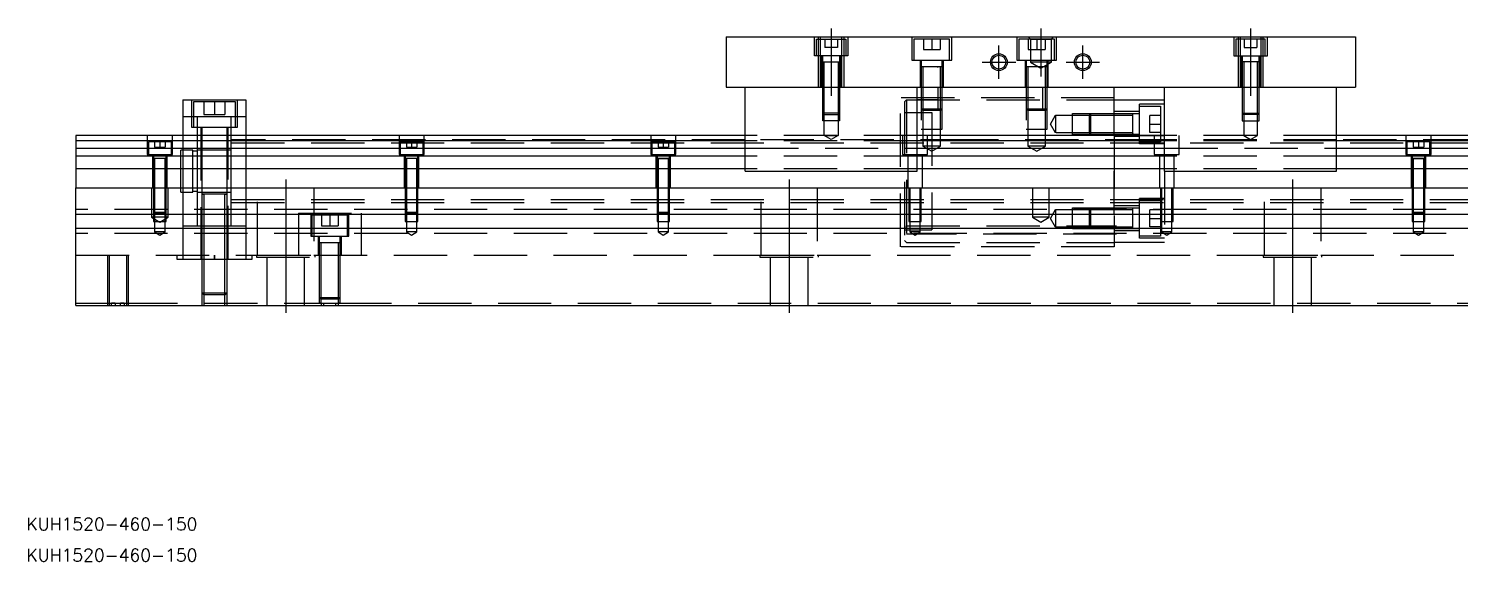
# Model space of a CAD drawing. Extents: x -11 to 665, y -277 to 77.
# Drawn here: x -11.3 to 329.8, y -277.5 to -150.4 of the extents above; entities that cross this region are included whole.
import ezdxf

# ---------------------------------------------------------------- set-up
doc = ezdxf.new("R2010")
doc.units = 0
doc.linetypes.add('CENTER', pattern=[50.8, 31.75, -6.35, 6.35, -6.35])
doc.linetypes.add('DASHED', pattern=[19.05, 12.7, -6.35])
doc.layers.get('0').update_dxf_attribs({"linetype": 'CONTINUOUS'})
doc.layers.add('CENTER', color=1, linetype='CENTER')
doc.styles.get("Standard").update_dxf_attribs({"font": 'txt.shx', "height": 3, "bigfont": 'bigfont.shx'})

# ---------------------------------------------------------------- blocks, each defined once
blk = doc.blocks.new('*U2')
at = {"color": 7, "linetype": 'CONTINUOUS'}
blk.add_text('KUH1520-460-150', height=3, dxfattribs=at).set_placement((-11.81, -277.5))
blk = doc.blocks.new('*U3')
at = {"color": 7, "linetype": 'CONTINUOUS'}
blk.add_text('KUH1520-460-150', height=3, dxfattribs=at).set_placement((-11.81, -270.09))

msp = doc.modelspace()

# ---------------------------------------------------------------- linework, layer by layer
at = {"color": 7, "linetype": 'CONTINUOUS'}
for p, q in [((155, -152.45), (305, -152.45)), ((155, -152.45), (155, -164.45)), ((305, -152.45), (305, -164.45)), ((155, -164.45), (305, -164.45)), ((159.5, -184.45), (159.5, -164.45)), ((200.5, -184.45), (200.5, -164.45)), ((247.5, -175.95), (247.5, -164.45)), ((259.5, -184.45), (259.5, -164.45)), ((300.5, -184.45), (300.5, -164.45)), ((25.5, -167.45), (25.5, -175.95)), ((25.5, -167.45), (40.5, -167.45)), ((40.5, -167.45), (40.5, -175.95)), ((247.5, -167.45), (259.5, -167.45)), ((159.5, -175.95), (0, -175.95)), ((0, -175.95), (0, -177.202272)), ((0, -177.202272), (0, -178.97668)), ((159.5, -177.202272), (0, -177.202272)), ((259.5, -175.95), (200.5, -175.95)), ((259.5, -177.202272), (200.5, -177.202272)), ((460, -175.95), (300.5, -175.95)), ((460, -177.202272), (300.5, -177.202272)), ((0, -178.97668), (159.5, -178.97668)), ((0, -178.97668), (0, -180.873076)), ((200.5, -178.97668), (259.5, -178.97668)), ((300.5, -178.97668), (460, -178.97668)), ((159.5, -180.873076), (0, -180.873076)), ((0, -180.873076), (0, -183.927372)), ((159.5, -183.927372), (0, -183.927372)), ((0, -183.927372), (0, -188.45)), ((259.5, -180.873076), (200.5, -180.873076)), ((259.5, -183.927372), (200.5, -183.927372)), ((460, -180.873076), (300.5, -180.873076)), ((460, -183.927372), (300.5, -183.927372)), ((159.5, -184.45), (200.5, -184.45)), ((259.5, -184.45), (300.5, -184.45)), ((0, -194.75), (0, -188.45)), ((0, -188.45), (460, -188.45)), ((460, -194.75), (0, -194.75)), ((0, -198.15), (0, -194.75)), ((0, -216.45), (0, -198.15)), ((460, -198.15), (0, -198.15)), ((0, -216.45), (460, -216.45))]:
    msp.add_line(p, q, dxfattribs=at)
at = {"color": 3, "linetype": 'DASHED'}
for p, q in [((176, -156.95), (176, -152.45)), ((176.5, -152.95), (183.5, -152.95)), ((176.5, -156.95), (176.5, -152.95)), ((177.000006, -152.95), (177.000006, -152.45)), ((177.000006, -156.95), (177.000006, -152.95)), ((177.5, -164.45), (177.5, -152.45)), ((178.5, -152.95), (178.5, -154.95)), ((180, -152.95), (180, -154.95)), ((181.5, -152.95), (181.5, -154.95)), ((182.5, -152.45), (182.5, -164.45)), ((182.999994, -152.45), (182.999994, -152.95)), ((182.999994, -152.95), (182.999994, -156.95)), ((183.5, -152.95), (183.5, -156.95)), ((184, -152.45), (184, -156.95)), ((199.25, -152.45), (199.25, -157.95)), ((208.25, -152.95), (199.75, -152.95)), ((199.75, -152.95), (199.75, -157.95)), ((202, -152.95), (202, -155.45)), ((204, -152.95), (204, -155.45)), ((206, -152.95), (206, -155.45)), ((208.25, -157.95), (208.25, -152.95)), ((208.75, -157.95), (208.75, -152.45)), ((224.25, -152.45), (224.25, -157.95)), ((233.25, -152.95), (224.75, -152.95)), ((224.75, -152.95), (224.75, -157.95)), ((227.5, -152.95), (227, -152.45)), ((227, -152.95), (227, -155.45)), ((227.5, -152.95), (227.5, -158.45)), ((227.5, -152.95), (232.5, -152.95)), ((229, -152.95), (229, -155.45)), ((230, -152.95), (230, -155.45)), ((231, -152.95), (231, -155.45)), ((232.5, -152.95), (233, -152.45)), ((232.5, -158.45), (232.5, -152.95)), ((233.25, -157.95), (233.25, -152.95)), ((233.75, -157.95), (233.75, -152.45)), ((276, -152.45), (276, -156.95)), ((283.5, -152.95), (276.5, -152.95)), ((276.5, -152.95), (276.5, -156.95)), ((277.000006, -152.45), (277.000006, -152.95)), ((277.000006, -152.95), (277.000006, -156.95)), ((277.5, -152.45), (277.5, -164.45)), ((278.5, -152.95), (278.5, -154.95)), ((280, -152.95), (280, -154.95)), ((281.5, -152.95), (281.5, -154.95)), ((282.5, -164.45), (282.5, -152.45)), ((282.999994, -152.95), (282.999994, -152.45)), ((282.999994, -156.95), (282.999994, -152.95)), ((283.5, -156.95), (283.5, -152.95)), ((284, -156.95), (284, -152.45)), ((180, -154.95), (178.5, -154.95)), ((181.5, -154.95), (180, -154.95)), ((202, -155.45), (204, -155.45)), ((204, -155.45), (206, -155.45)), ((227, -155.45), (229, -155.45)), ((229, -155.45), (231, -155.45)), ((278.5, -154.95), (280, -154.95)), ((280, -154.95), (281.5, -154.95)), ((184, -156.95), (176, -156.95)), ((177.000006, -164.45), (177.000006, -156.95)), ((177.75, -164.45), (177.75, -156.95)), ((177.999994, -158.35), (182.000006, -158.35)), ((177.999994, -158.35), (182.000006, -158.35)), ((177.999994, -158.35), (182.000006, -158.35)), ((178, -158.35), (178, -156.95)), ((178, -158.35), (178, -158.345)), ((178, -158.35), (178.216668, -158.35)), ((178, -158.355), (178, -158.35)), ((178, -164.45), (178, -158.35)), ((178.216668, -158.35), (181.783292, -158.35)), ((178.35, -164.45), (178.35, -158.35)), ((181.65, -158.35), (181.65, -164.45)), ((181.783292, -158.35), (182, -158.35)), ((182, -156.95), (182, -158.35)), ((182, -158.345), (182, -158.35)), ((182, -158.35), (182, -158.355)), ((182, -158.35), (182, -164.45)), ((182.25, -156.95), (182.25, -164.45)), ((182.999994, -156.95), (182.999994, -164.45)), ((199.25, -157.95), (208.75, -157.95)), ((201.25, -157.95), (201.25, -164.45)), ((201.5, -157.95), (201.5, -159.55)), ((201.757468, -159.55), (201.5, -159.55)), ((201.5, -159.55), (201.500006, -174.45)), ((206.242552, -159.55), (201.757468, -159.55)), ((201.9, -159.55), (201.9, -164.45)), ((205.242602, -159.55), (205.5, -159.55)), ((205.5, -159.55), (205.5, -159.545)), ((205.5, -159.555), (205.5, -159.55)), ((206.1, -164.45), (206.1, -159.55)), ((206.5, -159.55), (206.242552, -159.55)), ((206.5, -159.55), (206.5, -157.95)), ((206.5, -164.45), (206.5, -159.55)), ((206.75, -164.45), (206.75, -157.95)), ((224.25, -157.95), (233.75, -157.95)), ((226.25, -157.95), (226.25, -164.45)), ((226.5, -157.95), (226.5, -159.55)), ((226.757468, -159.55), (226.5, -159.55)), ((226.5, -159.55), (226.500006, -174.45)), ((231.242552, -159.55), (226.757468, -159.55)), ((226.9, -159.55), (226.9, -164.45)), ((232.5, -158.45), (227.5, -158.45)), ((227.5, -158.45), (230, -159.893376)), ((230, -159.893376), (232.5, -158.45)), ((230.242602, -159.55), (230.5, -159.55)), ((230.5, -159.55), (230.5, -159.545)), ((230.5, -159.555), (230.5, -159.55)), ((231.1, -164.45), (231.1, -159.55)), ((231.5, -159.55), (231.242552, -159.55)), ((231.5, -159.55), (231.5, -157.95)), ((231.5, -164.45), (231.5, -159.55)), ((231.75, -164.45), (231.75, -157.95)), ((276, -156.95), (284, -156.95)), ((277.000006, -156.95), (277.000006, -164.45)), ((277.75, -156.95), (277.75, -164.45)), ((282.000006, -158.35), (277.999994, -158.35)), ((282.000006, -158.35), (277.999994, -158.35)), ((282.000006, -158.35), (277.999994, -158.35)), ((278, -156.95), (278, -158.35)), ((278, -158.345), (278, -158.35)), ((278.216708, -158.35), (278, -158.35)), ((278, -158.35), (278, -158.355)), ((278, -158.35), (278, -164.45)), ((281.783332, -158.35), (278.216708, -158.35)), ((278.35, -158.35), (278.35, -164.45)), ((281.65, -164.45), (281.65, -158.35)), ((282, -158.35), (281.783332, -158.35)), ((282, -158.35), (282, -156.95)), ((282, -158.35), (282, -158.345)), ((282, -158.355), (282, -158.35)), ((282, -164.45), (282, -158.35)), ((282.25, -164.45), (282.25, -156.95)), ((282.999994, -164.45), (282.999994, -156.95)), ((178, -170.6), (178, -164.45)), ((178.000006, -170.600006), (178.000006, -164.45)), ((178.35, -170.95), (178.35, -164.45)), ((181.65, -164.45), (181.65, -170.95)), ((181.999994, -164.45), (181.999994, -170.600006)), ((182, -164.45), (182, -170.6)), ((196.5, -202.45), (196.5, -164.45)), ((247.5, -166.95), (196.5, -166.95)), ((201.9, -164.45), (201.9, -169.95)), ((205.499994, -169.550006), (205.499994, -164.45)), ((206.1, -169.95), (206.1, -164.45)), ((206.5, -169.55), (206.5, -164.45)), ((226.9, -164.45), (226.9, -169.95)), ((230.499994, -169.550006), (230.499994, -164.45)), ((231.1, -169.95), (231.1, -164.45)), ((231.5, -169.55), (231.5, -164.45)), ((278, -164.45), (278, -170.6)), ((278.000006, -164.45), (278.000006, -170.600006)), ((278.35, -164.45), (278.35, -170.95)), ((281.65, -170.95), (281.65, -164.45)), ((281.999994, -170.600006), (281.999994, -164.45)), ((282, -170.6), (282, -164.45)), ((27.5, -167.45), (27.5, -173.95)), ((38, -167.95), (28, -167.95)), ((28, -167.95), (28, -173.95)), ((30.5, -167.95), (30.5, -170.95)), ((33, -167.95), (33, -170.95)), ((35.5, -167.95), (35.5, -170.95)), ((38, -173.95), (38, -167.95)), ((38.5, -173.95), (38.5, -167.45)), ((197.5, -167.95), (198, -167.45)), ((197.5, -167.95), (197.5, -200.95)), ((197.5, -170.45), (204, -170.45)), ((198, -167.45), (247.5, -167.45)), ((198, -167.45), (198, -201.45)), ((200.9, -167.45), (200.5, -167.45)), ((205.1, -167.45), (200.9, -167.45)), ((201.5, -169.55), (206.5, -169.55)), ((201.5, -169.55), (201.9, -169.95)), ((206.1, -169.95), (201.9, -169.95)), ((201.9, -169.95), (201.9, -174.45)), ((204, -170.45), (204, -198.45)), ((205.5, -167.45), (205.1, -167.45)), ((206.1, -169.95), (206.5, -169.55)), ((206.1, -174.45), (206.1, -169.95)), ((206.499994, -174.45), (206.499994, -169.550006)), ((226.5, -169.55), (231.5, -169.55)), ((226.5, -169.55), (226.9, -169.95)), ((231.1, -169.95), (226.9, -169.95)), ((226.9, -169.95), (226.9, -174.45)), ((231.1, -169.95), (231.5, -169.55)), ((231.1, -174.45), (231.1, -169.95)), ((231.499994, -174.45), (231.499994, -169.550006)), ((253.5, -170.200001), (247.5, -170.200001)), ((253.5, -177.950001), (253.5, -168.450001)), ((259.5, -168.450001), (253.5, -168.450001)), ((253.5, -168.95), (258.5, -168.95)), ((258.5, -168.95), (258.5, -177.45)), ((29, -171.45), (25.5, -171.45)), ((29, -173.95), (29, -171.45)), ((37, -171.45), (29, -171.45)), ((30.5, -170.95), (33, -170.95)), ((33, -170.95), (35.5, -170.95)), ((37, -173.95), (37, -171.45)), ((40.5, -171.45), (37, -171.45)), ((182, -170.6), (178, -170.6)), ((178.35, -170.95), (178, -170.6)), ((178.000006, -172.45), (178.000006, -170.600006)), ((181.999994, -172.45), (178.000006, -172.45)), ((178.35, -170.95), (181.65, -170.95)), ((178.35, -172.45), (178.35, -170.95)), ((178.35, -175.95), (178.35, -172.45)), ((182, -170.6), (181.65, -170.95)), ((181.65, -170.95), (181.65, -172.45)), ((181.65, -172.45), (181.65, -175.95)), ((181.999994, -170.600006), (181.999994, -172.45)), ((232.287565, -173.2), (233.500001, -171.1)), ((233.500001, -175.3), (232.287565, -173.2)), ((233.500001, -171.1), (233.500001, -175.3)), ((233.500001, -171.1), (239.4, -171.1)), ((237.5, -175.699995), (237.5, -170.700004)), ((237.5, -170.700004), (242.4, -170.700004)), ((239.4, -171.1), (242, -171.1)), ((241.499979, -171.1), (241.899979, -170.7)), ((241.499979, -171.1), (241.499979, -175.3)), ((241.899979, -175.7), (241.899979, -170.7)), ((242, -171.1), (251.9, -171.100001)), ((242.4, -170.700004), (253.5, -170.700004)), ((251.9, -175.7), (251.9, -170.7)), ((256, -175.2), (256, -171.2)), ((258.5, -171.2), (256, -171.2)), ((256, -173.2), (258.5, -173.2)), ((278, -170.6), (282, -170.6)), ((278, -170.6), (278.35, -170.95)), ((278.000006, -170.600006), (278.000006, -172.45)), ((278.000006, -172.45), (281.999994, -172.45)), ((281.65, -170.95), (278.35, -170.95)), ((278.35, -170.95), (278.35, -172.45)), ((278.35, -172.45), (278.35, -175.95)), ((281.65, -170.95), (282, -170.6)), ((281.65, -172.45), (281.65, -170.95)), ((281.65, -175.95), (281.65, -172.45)), ((281.999994, -172.45), (281.999994, -170.600006)), ((17, -175.95), (17, -180.45)), ((23, -180.45), (23, -175.95)), ((25.5, -175.95), (25.5, -188.45)), ((27.5, -173.95), (38.5, -173.95)), ((29, -175.95), (29, -173.95)), ((29, -184.45), (29, -175.95)), ((29.75, -173.95), (29.75, -205.45)), ((30, -173.95), (30, -175.95)), ((30, -175.95), (30, -188.45)), ((36, -175.95), (36, -173.95)), ((36, -188.45), (36, -175.95)), ((36.25, -205.45), (36.25, -173.95)), ((37, -175.95), (37, -173.95)), ((37, -184.45), (37, -175.95)), ((40.5, -176.95), (37, -176.95)), ((40.5, -175.95), (40.5, -188.45)), ((159.5, -176.95), (40.5, -176.95)), ((77, -175.95), (77, -180.45)), ((83, -180.45), (83, -175.95)), ((137, -175.95), (137, -180.45)), ((143, -180.45), (143, -175.95)), ((200.5, -175.95), (159.5, -175.95)), ((214, -176.95), (159.5, -176.95)), ((200.5, -177.202272), (159.5, -177.202272)), ((178.35, -175.95), (181.65, -175.95)), ((180, -176.902628), (178.35, -175.95)), ((181.65, -175.95), (180, -176.902628)), ((197, -175.95), (197, -180.45)), ((201.500006, -174.45), (206.499994, -174.45)), ((201.9, -174.45), (201.9, -178.45)), ((203, -180.45), (203, -175.95)), ((206.65, -175.95), (203.35, -175.95)), ((206.1, -178.45), (206.1, -174.45)), ((258, -176.95), (214, -176.95)), ((226.500006, -174.45), (231.499994, -174.45)), ((226.9, -174.45), (226.9, -178.45)), ((231.1, -178.45), (231.1, -174.45)), ((239.4, -175.3), (233.66115, -175.3)), ((242.4, -175.699994), (237.5, -175.699994)), ((242, -175.3), (239.4, -175.3)), ((241.899979, -175.7), (241.499979, -175.3)), ((251.9, -175.3), (242, -175.3)), ((253.5, -175.699994), (242.4, -175.699994)), ((247.5, -175.95), (247.5, -201.45)), ((253.5, -176.200001), (247.5, -176.200001)), ((251.9, -175.442602), (251.9, -175.7)), ((253.35, -175.95), (259.5, -175.95)), ((258.5, -175.2), (256, -175.2)), ((300.5, -175.95), (256.65, -175.95)), ((257, -175.95), (257, -180.45)), ((300.5, -176.95), (258, -176.95)), ((300.5, -177.202272), (259.5, -177.202272)), ((263, -180.45), (263, -175.95)), ((281.65, -175.95), (278.35, -175.95)), ((278.35, -175.95), (280, -176.902628)), ((280, -176.902628), (281.65, -175.95)), ((410, -176.95), (300.5, -176.95)), ((317, -175.95), (317, -180.45)), ((323, -180.45), (323, -175.95)), ((17, -180.45), (23, -180.45)), ((22.75, -177.45), (17.25, -177.45)), ((17.25, -177.45), (17.25, -180.45)), ((18.25, -180.45), (18.25, -188.45)), ((18.5, -180.45), (18.5, -181.45)), ((18.75, -177.45), (18.75, -178.75)), ((18.75, -178.75), (20, -178.75)), ((20, -177.45), (20, -178.75)), ((20, -178.75), (21.25, -178.75)), ((21.25, -177.45), (21.25, -178.75)), ((21.5, -181.45), (21.5, -180.45)), ((21.75, -188.45), (21.75, -180.45)), ((22.75, -180.45), (22.75, -177.45)), ((25, -184.45), (25, -179.45)), ((25.5, -179.45), (25, -179.45)), ((27.85, -179.45), (25.5, -179.45)), ((27.85, -184.45), (27.85, -179.45)), ((29, -179.65), (27.85, -179.65)), ((30, -179.45), (29, -179.45)), ((36, -179.45), (30, -179.45)), ((37, -179.45), (36, -179.45)), ((37, -177.7), (410, -177.7)), ((77, -180.45), (83, -180.45)), ((82.75, -177.45), (77.25, -177.45)), ((77.25, -177.45), (77.25, -180.45)), ((78.25, -180.45), (78.25, -188.45)), ((78.5, -180.45), (78.5, -181.45)), ((78.75, -177.45), (78.75, -178.75)), ((78.75, -178.75), (80, -178.75)), ((80, -177.45), (80, -178.75)), ((80, -178.75), (81.25, -178.75)), ((81.25, -177.45), (81.25, -178.75)), ((81.5, -181.45), (81.5, -180.45)), ((81.75, -188.45), (81.75, -180.45)), ((82.75, -180.45), (82.75, -177.45)), ((137, -180.45), (143, -180.45)), ((142.75, -177.45), (137.25, -177.45)), ((137.25, -177.45), (137.25, -180.45)), ((138.25, -180.45), (138.25, -188.45)), ((138.5, -180.45), (138.5, -181.45)), ((138.75, -177.45), (138.75, -178.75)), ((138.75, -178.75), (140, -178.75)), ((140, -177.45), (140, -178.75)), ((140, -178.75), (141.25, -178.75)), ((141.25, -177.45), (141.25, -178.75)), ((141.5, -181.45), (141.5, -180.45)), ((141.75, -188.45), (141.75, -180.45)), ((142.75, -180.45), (142.75, -177.45)), ((159.5, -178.97668), (200.5, -178.97668)), ((197, -180.45), (203, -180.45)), ((198.25, -180.45), (198.25, -188.45)), ((201.75, -188.45), (201.75, -180.45)), ((206.1, -178.45), (201.9, -178.45)), ((201.9, -178.45), (204, -179.662436)), ((204, -179.662436), (206.1, -178.45)), ((231.1, -178.45), (226.9, -178.45)), ((226.9, -178.45), (229, -179.662436)), ((229, -179.662436), (231.1, -178.45)), ((258.5, -177.45), (253.5, -177.45)), ((259.5, -177.950001), (253.5, -177.950001)), ((257, -180.45), (263, -180.45)), ((258.25, -180.45), (258.25, -188.45)), ((259.5, -178.97668), (300.5, -178.97668)), ((261.75, -188.45), (261.75, -180.45)), ((317, -180.45), (323, -180.45)), ((322.75, -177.45), (317.25, -177.45)), ((317.25, -177.45), (317.25, -180.45)), ((318.25, -180.45), (318.25, -188.45)), ((318.5, -180.45), (318.5, -181.45)), ((318.75, -177.45), (318.75, -178.75)), ((318.75, -178.75), (320, -178.75)), ((320, -177.45), (320, -178.75)), ((320, -178.75), (321.25, -178.75)), ((321.25, -177.45), (321.25, -178.75)), ((321.5, -181.45), (321.5, -180.45)), ((321.75, -188.45), (321.75, -180.45)), ((322.75, -180.45), (322.75, -177.45)), ((19.998804, -181.45), (18.499994, -181.45)), ((18.5, -181.445), (18.5, -181.45)), ((18.624678, -181.45), (18.5, -181.45)), ((18.5, -181.45), (18.5, -181.455)), ((18.5, -181.45), (18.5, -188.45)), ((19.998804, -181.45), (18.624678, -181.45)), ((18.75, -181.45), (18.75, -188.45)), ((21.500006, -181.45), (19.998804, -181.45)), ((21.37533, -181.45), (19.998804, -181.45)), ((21.25, -188.45), (21.25, -181.45)), ((21.5, -181.45), (21.37533, -181.45)), ((21.5, -181.45), (21.5, -181.445)), ((21.5, -181.455), (21.5, -181.45)), ((21.5, -188.45), (21.5, -181.45)), ((79.998804, -181.45), (78.499994, -181.45)), ((81.500006, -181.45), (78.499994, -181.45)), ((78.5, -181.445), (78.5, -181.45)), ((78.624678, -181.45), (78.5, -181.45)), ((78.5, -181.45), (78.5, -181.455)), ((78.5, -181.45), (78.5, -188.45)), ((79.998804, -181.45), (78.624678, -181.45)), ((78.75, -181.45), (78.75, -188.45)), ((81.500006, -181.45), (79.998804, -181.45)), ((81.37533, -181.45), (79.998804, -181.45)), ((81.25, -188.45), (81.25, -181.45)), ((81.5, -181.45), (81.37533, -181.45)), ((81.5, -181.45), (81.5, -181.445)), ((81.5, -181.455), (81.5, -181.45)), ((81.5, -188.45), (81.5, -181.45)), ((141.500006, -181.45), (138.499994, -181.45)), ((139.998804, -181.45), (138.499994, -181.45)), ((141.500006, -181.45), (138.499994, -181.45)), ((138.5, -181.445), (138.5, -181.45)), ((138.5, -181.45), (138.62467, -181.45)), ((138.624678, -181.45), (138.5, -181.45)), ((138.5, -181.45), (138.5, -188.45)), ((138.5, -181.45), (138.5, -181.455)), ((138.62467, -181.45), (141.375392, -181.45)), ((139.998804, -181.45), (138.624678, -181.45)), ((138.75, -181.45), (138.75, -188.45)), ((141.500006, -181.45), (139.998804, -181.45)), ((141.37533, -181.45), (139.998804, -181.45)), ((141.25, -188.45), (141.25, -181.45)), ((141.5, -181.45), (141.37533, -181.45)), ((141.375392, -181.45), (141.5, -181.45)), ((141.5, -181.45), (141.5, -181.445)), ((141.5, -188.45), (141.5, -181.45)), ((141.5, -181.455), (141.5, -181.45)), ((200.5, -180.873076), (159.5, -180.873076)), ((200.5, -183.927372), (159.5, -183.927372)), ((300.5, -180.873076), (259.5, -180.873076)), ((300.5, -183.927372), (259.5, -183.927372)), ((321.500006, -181.45), (318.499994, -181.45)), ((319.998804, -181.45), (318.499994, -181.45)), ((321.500006, -181.45), (318.499994, -181.45)), ((318.5, -181.445), (318.5, -181.45)), ((318.5, -181.45), (318.62467, -181.45)), ((318.624678, -181.45), (318.5, -181.45)), ((318.5, -181.45), (318.5, -188.45)), ((318.5, -181.45), (318.5, -181.455)), ((318.62467, -181.45), (321.375392, -181.45)), ((319.998804, -181.45), (318.624678, -181.45)), ((318.75, -181.45), (318.75, -188.45)), ((321.500006, -181.45), (319.998804, -181.45)), ((321.37533, -181.45), (319.998804, -181.45)), ((321.25, -188.45), (321.25, -181.45)), ((321.5, -181.45), (321.37533, -181.45)), ((321.375392, -181.45), (321.5, -181.45)), ((321.5, -181.45), (321.5, -181.445)), ((321.5, -188.45), (321.5, -181.45)), ((321.5, -181.455), (321.5, -181.45)), ((25, -188.45), (25, -184.45)), ((27.85, -188.45), (27.85, -184.45)), ((29, -188.45), (29, -184.45)), ((37, -188.45), (37, -184.45)), ((247.5, -188.45), (247.5, -184.45)), ((259.5, -184.45), (259.5, -201.45)), ((18, -188.45), (18, -195.45)), ((18.5, -188.45), (18.5, -194.2)), ((18.500006, -188.45), (18.500002, -194.2)), ((18.75, -188.45), (18.75, -194.45)), ((21.25, -194.45), (21.25, -188.45)), ((21.499998, -194.2), (21.499994, -188.45)), ((21.5, -194.2), (21.5, -188.45)), ((22, -195.45), (22, -188.45)), ((25, -189.45), (25, -188.45)), ((25, -189.45), (25.5, -189.45)), ((25.5, -188.45), (25.5, -194.75)), ((25.5, -189.45), (27.85, -189.45)), ((27.85, -189.45), (27.85, -188.45)), ((27.85, -189.25), (29, -189.25)), ((29, -194.75), (29, -188.45)), ((29, -189.45), (30, -189.45)), ((36.000006, -189.95), (29.999994, -189.95)), ((36.000006, -189.95), (29.999994, -189.95)), ((36.000006, -189.95), (29.999994, -189.95)), ((30, -188.45), (30, -189.95)), ((30, -189.45), (36, -189.45)), ((30, -189.945), (30, -189.95)), ((30, -189.95), (30.34965, -189.95)), ((30.349602, -189.95), (30, -189.95)), ((30, -189.95), (30, -189.955)), ((30, -189.95), (30, -194.75)), ((35.65035, -189.95), (30.349602, -189.95)), ((30.5, -189.95), (30.5, -194.75)), ((35.5, -194.75), (35.5, -189.95)), ((35.650204, -189.95), (36, -189.95)), ((36, -189.95), (35.65035, -189.95)), ((36, -189.95), (36, -188.45)), ((36, -189.45), (37, -189.45)), ((36, -189.95), (36, -189.945)), ((36, -189.955), (36, -189.95)), ((36, -194.75), (36, -189.95)), ((37, -194.75), (37, -188.45)), ((40.5, -188.45), (40.5, -194.75)), ((43.291796, -204.45), (43.291796, -188.45)), ((56.708204, -188.45), (56.708204, -204.45)), ((78.5, -188.45), (78.5, -194.2)), ((78.500006, -188.45), (78.500002, -194.2)), ((78.75, -188.45), (78.75, -194.45)), ((81.25, -194.45), (81.25, -188.45)), ((81.499998, -194.2), (81.499994, -188.45)), ((81.5, -194.2), (81.5, -188.45)), ((138.5, -188.45), (138.5, -194.2)), ((138.500006, -188.45), (138.500002, -194.2)), ((138.75, -188.45), (138.75, -194.45)), ((141.25, -194.45), (141.25, -188.45)), ((141.499998, -194.2), (141.499994, -188.45)), ((141.5, -194.2), (141.5, -188.45)), ((163.291796, -204.45), (163.291796, -188.45)), ((176.708204, -188.45), (176.708204, -204.45)), ((198.500006, -188.45), (198.500006, -194.75)), ((198.75, -188.45), (198.75, -196.45)), ((201.25, -196.45), (201.25, -188.45)), ((201.499994, -194.75), (201.499994, -188.45)), ((228, -188.45), (228, -195.45)), ((232, -195.45), (232, -188.45)), ((247.5, -194.75), (247.5, -188.45)), ((253.5, -200.450001), (253.5, -190.950001)), ((259.5, -190.950001), (253.5, -190.950001)), ((258.500006, -188.45), (258.500006, -194.75)), ((258.500006, -188.45), (258.500006, -194.75)), ((258.75, -188.45), (258.75, -196.45)), ((261.25, -196.45), (261.25, -188.45)), ((261.499994, -194.75), (261.499994, -188.45)), ((283.291796, -204.45), (283.291796, -188.45)), ((296.708204, -188.45), (296.708204, -204.45)), ((318.5, -188.45), (318.5, -194.2)), ((318.500006, -188.45), (318.500002, -194.2)), ((318.75, -188.45), (318.75, -194.45)), ((321.25, -194.45), (321.25, -188.45)), ((321.499998, -194.2), (321.499994, -188.45)), ((321.5, -194.2), (321.5, -188.45)), ((460, -193.6), (0, -193.6)), ((18.5, -194.2), (21.5, -194.2)), ((18.5, -194.2), (18.75, -194.45)), ((18.500002, -194.2), (18.500006, -194.75)), ((21.25, -194.45), (21.5, -194.2)), ((21.499994, -194.75), (21.499998, -194.2)), ((37, -191.2), (410, -191.2)), ((37, -191.95), (410, -191.95)), ((78.5, -194.2), (81.5, -194.2)), ((78.5, -194.2), (78.75, -194.45)), ((78.500002, -194.2), (78.500006, -194.75)), ((81.25, -194.45), (81.5, -194.2)), ((81.499994, -194.75), (81.499998, -194.2)), ((138.5, -194.2), (141.5, -194.2)), ((138.5, -194.2), (138.75, -194.45)), ((138.500002, -194.2), (138.500006, -194.75)), ((141.25, -194.45), (141.5, -194.2)), ((141.499994, -194.75), (141.499998, -194.2)), ((232.287565, -195.7), (233.500001, -193.6)), ((233.500001, -193.6), (233.500001, -197.8)), ((233.500001, -193.6), (239.4, -193.6)), ((237.5, -198.199995), (237.5, -193.200004)), ((237.5, -193.200004), (242.4, -193.200004)), ((239.4, -193.6), (242, -193.6)), ((241.499979, -193.6), (241.899979, -193.2)), ((241.499979, -193.6), (241.499979, -197.8)), ((241.899979, -198.2), (241.899979, -193.2)), ((242, -193.6), (251.9, -193.600001)), ((242.4, -193.200004), (253.5, -193.200004)), ((253.5, -192.700001), (247.5, -192.700001)), ((251.9, -198.2), (251.9, -193.2)), ((253.5, -191.45), (258.5, -191.45)), ((256, -197.7), (256, -193.7)), ((258.5, -193.7), (256, -193.7)), ((258.5, -191.45), (258.5, -199.95)), ((318.5, -194.2), (321.5, -194.2)), ((318.5, -194.2), (318.75, -194.45)), ((318.500002, -194.2), (318.500006, -194.75)), ((321.25, -194.45), (321.5, -194.2)), ((321.499994, -194.75), (321.499998, -194.2)), ((22, -195.45), (18, -195.45)), ((18, -195.45), (20, -196.6047)), ((18.500006, -194.75), (18.500006, -196.45)), ((18.500006, -196.45), (21.499994, -196.45)), ((21.25, -194.45), (18.75, -194.45)), ((18.75, -194.45), (18.75, -196.45)), ((18.75, -196.45), (18.75, -198.95)), ((20, -196.6047), (22, -195.45)), ((21.25, -196.45), (21.25, -194.45)), ((21.25, -198.95), (21.25, -196.45)), ((21.499994, -196.45), (21.499994, -194.75)), ((25.5, -194.75), (25.5, -198.15)), ((25.5, -197.45), (29, -197.45)), ((29, -197.45), (29, -194.75)), ((29, -197.45), (30, -197.45)), ((30, -194.75), (30, -198.15)), ((30, -197.45), (30.5, -197.45)), ((30.5, -194.75), (30.5, -198.15)), ((30.5, -197.45), (35.5, -197.45)), ((35.5, -198.15), (35.5, -194.75)), ((35.5, -197.45), (36, -197.45)), ((36, -198.15), (36, -194.75)), ((36, -197.45), (37, -197.45)), ((37, -197.45), (37, -194.75)), ((37, -197.45), (40.5, -197.45)), ((40.5, -194.75), (40.5, -198.15)), ((53, -194.45), (53, -194.75)), ((53, -194.45), (68, -194.45)), ((53, -194.75), (53, -198.15)), ((56, -194.45), (56, -199.95)), ((64.75, -194.95), (56.25, -194.95)), ((56.25, -194.95), (56.25, -198.15)), ((58.5, -194.95), (58.5, -197.45)), ((58.5, -197.45), (60.5, -197.45)), ((60.5, -194.95), (60.5, -197.45)), ((60.5, -197.45), (62.5, -197.45)), ((62.5, -194.95), (62.5, -197.45)), ((64.75, -198.15), (64.75, -194.95)), ((65, -199.95), (65, -194.45)), ((68, -194.45), (68, -194.75)), ((68, -194.75), (68, -198.15)), ((78.500006, -194.75), (78.500006, -196.45)), ((78.500006, -196.45), (81.499994, -196.45)), ((81.25, -194.45), (78.75, -194.45)), ((78.75, -194.45), (78.75, -196.45)), ((78.75, -196.45), (78.75, -198.95)), ((81.25, -196.45), (81.25, -194.45)), ((81.25, -198.95), (81.25, -196.45)), ((81.499994, -196.45), (81.499994, -194.75)), ((138.500006, -194.75), (138.500006, -196.45)), ((138.500006, -196.45), (141.499994, -196.45)), ((141.25, -194.45), (138.75, -194.45)), ((138.75, -194.45), (138.75, -196.45)), ((138.75, -196.45), (138.75, -198.95)), ((141.25, -196.45), (141.25, -194.45)), ((141.25, -198.95), (141.25, -196.45)), ((141.499994, -196.45), (141.499994, -194.75)), ((198, -197.45), (248, -197.45)), ((198, -198.15), (198, -197.45)), ((198.500006, -194.75), (198.500006, -196.45)), ((198.500006, -196.45), (201.499994, -196.45)), ((198.75, -196.45), (198.75, -198.95)), ((201.25, -198.95), (201.25, -196.45)), ((201.499994, -196.45), (201.499994, -194.75)), ((232, -195.45), (228, -195.45)), ((228, -195.45), (230, -196.6047)), ((230, -196.6047), (232, -195.45)), ((233.500001, -197.8), (232.287565, -195.7)), ((239.4, -197.8), (233.500001, -197.8)), ((242, -197.8), (239.4, -197.8)), ((241.899979, -198.2), (241.499979, -197.8)), ((251.9, -197.8), (242, -197.8)), ((256, -195.7), (258.5, -195.7)), ((258.5, -197.7), (256, -197.7)), ((258.500006, -194.75), (258.500006, -196.45)), ((258.500006, -194.75), (258.500006, -196.45)), ((258.500006, -196.45), (261.499994, -196.45)), ((258.75, -196.45), (258.75, -198.95)), ((261.25, -198.95), (261.25, -196.45)), ((261.499994, -196.45), (261.499994, -194.75)), ((318.500006, -194.75), (318.500006, -196.45)), ((318.500006, -196.45), (321.499994, -196.45)), ((321.25, -194.45), (318.75, -194.45)), ((318.75, -194.45), (318.75, -196.45)), ((318.75, -196.45), (318.75, -198.95)), ((321.25, -196.45), (321.25, -194.45)), ((321.25, -198.95), (321.25, -196.45)), ((321.499994, -196.45), (321.499994, -194.75)), ((460, -199.3), (0, -199.3)), ((21.25, -198.95), (18.75, -198.95)), ((18.75, -198.95), (20, -199.671688)), ((20, -199.671688), (21.25, -198.95)), ((25.5, -198.15), (25.5, -205.45)), ((30, -198.15), (30, -205.45)), ((30.5, -198.15), (30.5, -205.45)), ((35.5, -205.45), (35.5, -198.15)), ((36, -205.45), (36, -198.15)), ((40.5, -198.15), (40.5, -205.45)), ((53, -198.15), (53, -204.45)), ((56, -199.95), (65, -199.95)), ((56.25, -198.15), (56.25, -199.95)), ((57.75, -199.95), (57.75, -204.45)), ((58, -199.95), (58, -201.55)), ((63, -201.55), (63, -199.95)), ((63.25, -204.45), (63.25, -199.95)), ((64.75, -199.95), (64.75, -198.15)), ((68, -198.15), (68, -204.45)), ((81.25, -198.95), (78.75, -198.95)), ((78.75, -198.95), (80, -199.671688)), ((80, -199.671688), (81.25, -198.95)), ((141.25, -198.95), (138.75, -198.95)), ((138.75, -198.95), (140, -199.671688)), ((140, -199.671688), (141.25, -198.95)), ((197.5, -198.45), (204, -198.45)), ((198, -201.45), (197.5, -200.95)), ((248, -199.458332), (198, -199.458332)), ((201.25, -198.95), (198.75, -198.95)), ((198.75, -198.95), (200, -199.671688)), ((200, -199.671688), (201.25, -198.95)), ((242.4, -198.199994), (237.5, -198.199994)), ((253.5, -198.199994), (242.4, -198.199994)), ((247.5, -198.15), (247.5, -202.45)), ((253.5, -198.700001), (247.5, -198.700001)), ((251.9, -197.942602), (251.9, -198.2)), ((258.5, -199.95), (253.5, -199.95)), ((259.5, -200.450001), (253.5, -200.450001)), ((261.25, -198.95), (258.75, -198.95)), ((258.75, -198.95), (260, -199.671688)), ((260, -199.671688), (261.25, -198.95)), ((321.25, -198.95), (318.75, -198.95)), ((318.75, -198.95), (320, -199.671688)), ((320, -199.671688), (321.25, -198.95)), ((0, -204.45), (43.291796, -204.45)), ((7.500006, -204.45), (7.500006, -216.45)), ((7.9, -204.45), (12.1, -204.45)), ((7.9, -204.45), (7.9, -216.45)), ((12.1, -216.45), (12.1, -204.45)), ((12.499994, -216.45), (12.499994, -204.45)), ((24, -204.45), (24, -205.45)), ((33, -204.45), (33, -205.45)), ((33, -205.45), (33, -204.45)), ((42, -205.45), (42, -204.45)), ((43, -204.45), (43, -204.95)), ((43.291796, -204.45), (56.708204, -204.45)), ((56.708204, -204.45), (163.291796, -204.45)), ((57, -204.95), (57, -204.45)), ((63.000006, -201.55), (57.999994, -201.55)), ((63.000006, -201.55), (57.999994, -201.55)), ((58, -201.545), (58, -201.55)), ((58.257468, -201.55), (58, -201.55)), ((58, -201.55), (58, -201.555)), ((58, -201.55), (58, -204.45)), ((58, -204.45), (58, -214.55)), ((58.000006, -204.45), (58.000006, -214.550006)), ((62.742552, -201.55), (58.257468, -201.55)), ((58.4, -201.55), (58.4, -204.45)), ((58.4, -204.45), (58.4, -214.95)), ((62.6, -204.45), (62.6, -201.55)), ((62.6, -214.95), (62.6, -204.45)), ((63, -201.55), (62.742552, -201.55)), ((62.999994, -214.550006), (62.999994, -204.45)), ((63, -201.55), (63, -201.545)), ((63, -201.555), (63, -201.55)), ((63, -204.45), (63, -201.55)), ((63, -214.55), (63, -204.45)), ((163, -204.45), (163, -204.95)), ((163.291796, -204.45), (176.708204, -204.45)), ((176.708204, -204.45), (283.291796, -204.45)), ((177, -204.95), (177, -204.45)), ((247.5, -202.45), (196.5, -202.45)), ((198, -201.45), (247.5, -201.45)), ((259.5, -201.45), (247.5, -201.45)), ((283, -204.45), (283, -204.95)), ((283.291796, -204.45), (296.708204, -204.45)), ((296.708204, -204.45), (403.291796, -204.45)), ((297, -204.95), (297, -204.45)), ((24, -205.45), (33, -205.45)), ((30, -205.45), (30, -213.45)), ((30.000006, -205.45), (30.000006, -213.450006)), ((30.5, -205.45), (30.5, -213.95)), ((33, -205.45), (42, -205.45)), ((35.5, -213.95), (35.5, -205.45)), ((35.999994, -213.450006), (35.999994, -205.45)), ((36, -213.45), (36, -205.45)), ((43, -204.95), (57, -204.95)), ((45.5, -204.95), (45.5, -216.45)), ((54.5, -216.45), (54.5, -204.95)), ((163, -204.95), (177, -204.95)), ((165.5, -204.95), (165.5, -216.45)), ((174.5, -216.45), (174.5, -204.95)), ((283, -204.95), (297, -204.95)), ((285.5, -204.95), (285.5, -216.45)), ((294.5, -216.45), (294.5, -204.95)), ((30, -213.45), (36, -213.45)), ((30, -213.45), (30.5, -213.95)), ((30.000006, -213.450006), (30.000006, -216.45)), ((35.5, -213.95), (30.5, -213.95)), ((30.5, -213.95), (30.5, -216.45)), ((35.5, -213.95), (36, -213.45)), ((35.5, -216.45), (35.5, -213.95)), ((35.999994, -216.45), (35.999994, -213.450006)), ((58, -214.55), (63, -214.55)), ((58, -214.55), (58.4, -214.95)), ((58.000006, -214.550006), (58.000006, -215.95)), ((62.6, -214.95), (63, -214.55)), ((62.999994, -215.95), (62.999994, -214.550006)), ((0, -215.95), (8.500008, -215.95)), ((9.359688, -215.95), (8.500008, -215.95)), ((8.500008, -216.45), (8.500008, -215.95)), ((8.500008, -215.95), (9.359688, -215.95)), ((9.359688, -215.95), (10.640312, -215.95)), ((9.359688, -215.95), (9.359688, -216.45)), ((11.499992, -215.95), (10.640312, -215.95)), ((10.640312, -216.45), (10.640312, -215.95)), ((10.640312, -215.95), (11.499992, -215.95)), ((11.499992, -215.95), (11.499992, -216.45)), ((11.499992, -215.95), (58.500006, -215.95)), ((58.500006, -215.95), (58.000006, -215.95)), ((62.6, -214.95), (58.4, -214.95)), ((58.4, -214.95), (58.4, -215.95)), ((58.500006, -216.45), (58.500006, -215.95)), ((58.500006, -215.95), (59.030306, -215.95)), ((59.030306, -215.95), (61.969694, -215.95)), ((59.030306, -215.95), (59.030306, -216.45)), ((61.969694, -216.45), (61.969694, -215.95)), ((61.969694, -215.95), (62.499994, -215.95)), ((62.999994, -215.95), (62.499994, -215.95)), ((62.499994, -215.95), (62.499994, -216.45)), ((62.499994, -215.95), (460, -215.95)), ((62.6, -215.95), (62.6, -214.95))]:
    msp.add_line(p, q, dxfattribs=at)
at = {"color": 3, "linetype": 'CONTINUOUS'}
for centre in [(220, -158.45), (240, -158.45)]:
    msp.add_circle(centre, 2, dxfattribs=at)
at = {"color": 7, "linetype": 'CONTINUOUS'}
for centre in [(220, -158.45), (240, -158.45)]:
    msp.add_circle(centre, 1.65, dxfattribs=at)
at = {"layer": 'CENTER', "color": 1, "linetype": 'CENTER'}
for p, q in [((180, -150.45), (180, -166.45)), ((230, -150.45), (230, -161.893376)), ((280, -150.45), (280, -166.45)), ((220, -162.45), (220, -154.45)), ((240, -162.45), (240, -154.45)), ((216, -158.45), (224, -158.45)), ((236, -158.45), (244, -158.45)), ((50, -186.45), (50, -218.45)), ((170, -186.45), (170, -218.45)), ((290, -186.45), (290, -218.45))]:
    msp.add_line(p, q, dxfattribs=at)

# ---------------------------------------------------------------- block references
at = {"color": 7, "linetype": 'CONTINUOUS'}
for name in ['*U3', '*U2']:
    msp.add_blockref(name, (0, 0), dxfattribs=at)

doc.saveas('drawing.dxf')
